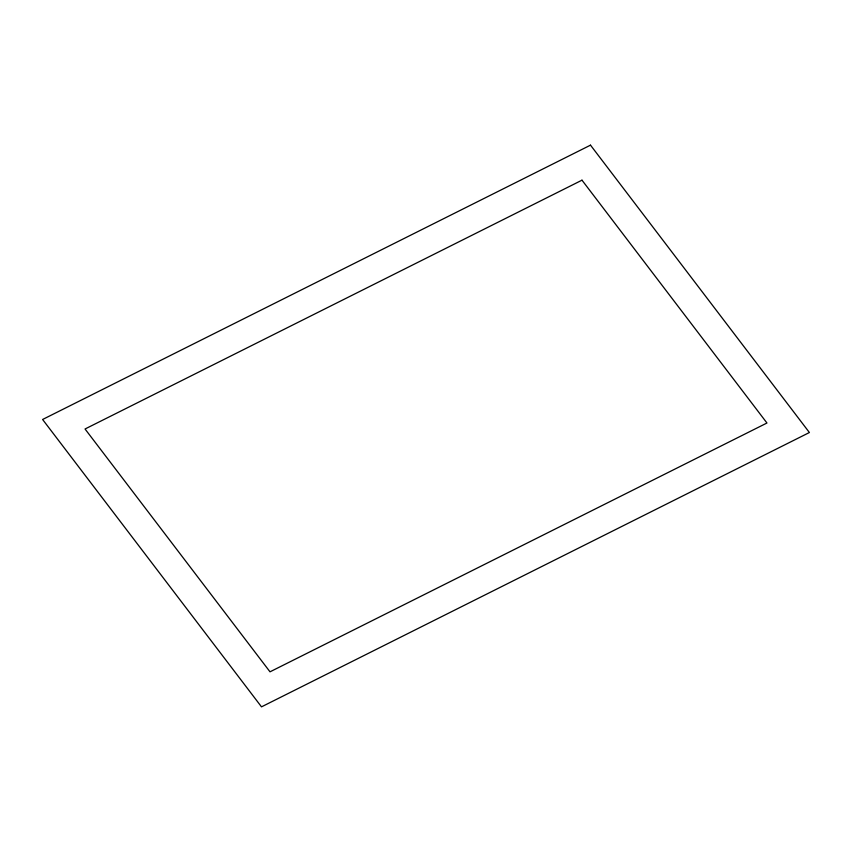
<?xml version="1.0" encoding="UTF-8"?>
<svg xmlns="http://www.w3.org/2000/svg" width="852" height="852" viewBox="0 0 852 852"><rect width="100%" height="100%" fill="white"/><g stroke="black" fill="none" stroke-linecap="round" stroke-linejoin="round"><path stroke-width="1.28" d="M590.5 145.149L42.6 419.482L261.5 706.851L809.4 432.518L590.5 145.149M581.991 180.177L85.04 428.993L270.009 671.823L766.96 423.007L581.991 180.177"/></g></svg>
